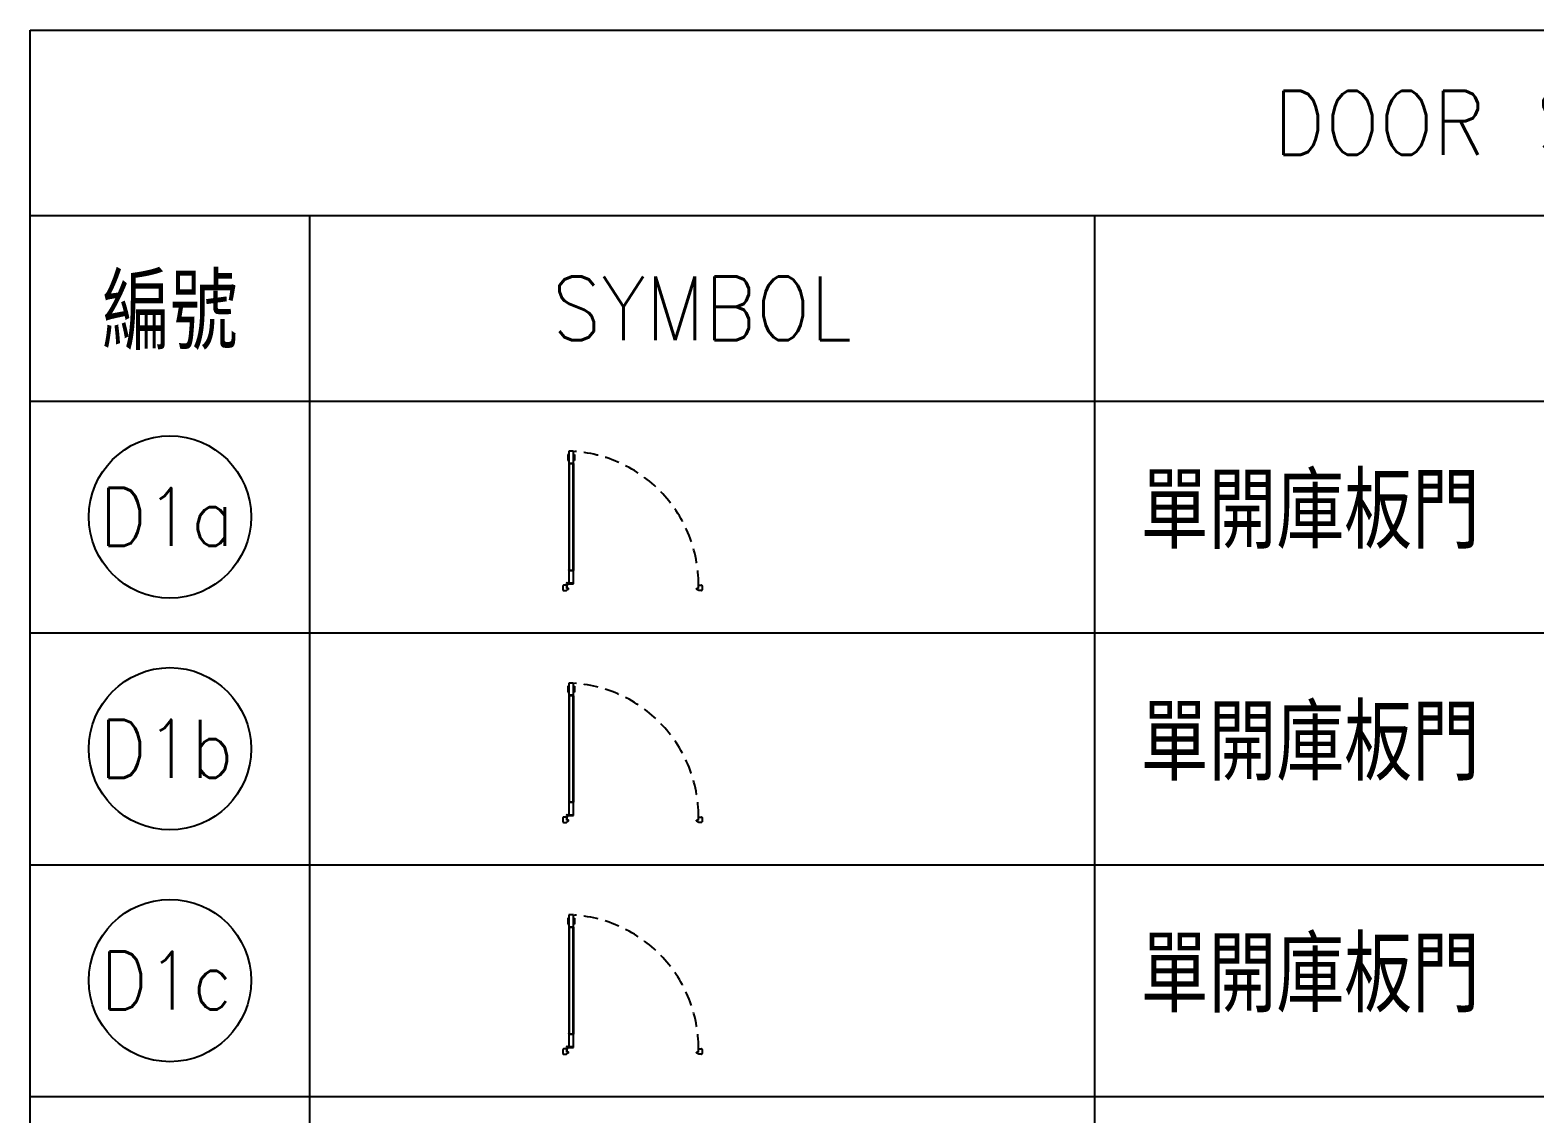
# Model space of a CAD drawing. Header units: millimetres. Extents: x -960 to 39633, y -720 to 12125.
# Drawn here: x 33629 to 34927, y 3106 to 4041 of the extents above; entities that cross this region are included whole.
import ezdxf
from ezdxf.enums import TextEntityAlignment as Align

# ---------------------------------------------------------------- set-up
doc = ezdxf.new("R2010")
doc.units = ezdxf.units.MM
doc.header["$LTSCALE"] = 100
doc.linetypes.add('188K-SM-03-F05-ARCH-PA-Y2257103$0$DASHED', pattern=[19.05, 12.7, -6.35])
doc.layers.add('188K-SM-03-F05-ARCH-PA-Y2257103$0$K-TXT', color=53, linetype='Continuous')
doc.styles.add('188K-SM-03-F05-ARCH-PA-Y2257103$0$Standard', font='txt.shx', dxfattribs={"bigfont": 'chineset.shx'})

# ---------------------------------------------------------------- blocks, each defined once
blk = doc.blocks.new('188K-SM-03-F05-ARCH-PA-Y2257103')
at = {"layer": '188K-SM-03-F05-ARCH-PA-Y2257103$0$K-TXT'}
for p, q in [((33628.5, 4041.1), (36635.7, 4041.1)), ((33628.5, 321.1), (33628.5, 4041.1)), ((33628.5, 3881.1), (36635.7, 3881.1)), ((33869.9, 321.1), (33869.9, 3881.1)), ((34546.8, 3881.1), (34546.8, 321.1)), ((33628.5, 3721.1), (36635.7, 3721.1)), ((33628.5, 3521.1), (36635.7, 3521.1)), ((33628.5, 3321.1), (36635.7, 3321.1)), ((33628.5, 3121.1), (36635.7, 3121.1))]:
    blk.add_line(p, q, dxfattribs=at)
at = {"layer": '188K-SM-03-F05-ARCH-PA-Y2257103$0$K-TXT', "color": 4, "ltscale": 0.1}
for p, q in [((34093.3, 3675.1, 0), (34092.5, 3675.1, 0)), ((34092.5, 3675.1, 0), (34092.5, 3669.9, 0)), ((34097.5, 3677.8, 0), (34093.3, 3677.8, 0)), ((34093.3, 3677.8, 0), (34093.3, 3667.2, 0)), ((34093.3, 3669.9, 0), (34093.3, 3675.1, 0)), ((34097.5, 3667.2, 0), (34097.5, 3677.8, 0)), ((34097.5, 3675.1, 0), (34098.3, 3675.1, 0)), ((34097.5, 3669.9, 0), (34097.5, 3675.1, 0)), ((34098.3, 3675.1, 0), (34098.3, 3669.9, 0)), ((34092.5, 3669.9, 0), (34093.3, 3669.9, 0)), ((34093.3, 3667.2, 0), (34097.5, 3667.2, 0)), ((34093.4, 3667.3, 0), (34093.4, 3666, 0)), ((34097.4, 3667.3, 0), (34093.4, 3667.3, 0)), ((34093.4, 3666, 0), (34093.5, 3665.9, 0)), ((34093.5, 3667, 0), (34093.5, 3667.2, 0)), ((34093.5, 3667.2, 0), (34095.4, 3667.2, 0)), ((34094, 3667, 0), (34093.5, 3667, 0)), ((34093.5, 3666.9, 0), (34094, 3666.9, 0)), ((34093.5, 3575.3, 0), (34093.5, 3666.9, 0)), ((34093.5, 3666.9, 0), (34093.6, 3666.9, 0)), ((34093.5, 3666.1, 0), (34093.5, 3666.8, 0)), ((34093.5, 3665.9, 0), (34093.5, 3666.1, 0)), ((34093.6, 3666.9, 0), (34093.6, 3575.3, 0)), ((34094, 3666.9, 0), (34094, 3666.9, 0)), ((34095.4, 3667.2, 0), (34095.4, 3667.2, 0)), ((34095.4, 3667.2, 0), (34095.4, 3667.2, 0)), ((34095.4, 3667.2, 0), (34097.3, 3667.2, 0)), ((34097.3, 3667, 0), (34096.8, 3667, 0)), ((34096.8, 3666.9, 0), (34096.8, 3666.9, 0)), ((34096.8, 3666.9, 0), (34097.3, 3666.9, 0)), ((34097.2, 3575.3, 0), (34097.2, 3666.9, 0)), ((34097.2, 3666.9, 0), (34097.3, 3666.9, 0)), ((34097.3, 3667.2, 0), (34097.3, 3667, 0)), ((34097.3, 3666.9, 0), (34097.3, 3575.3, 0)), ((34097.3, 3666.8, 0), (34097.3, 3666.1, 0)), ((34097.3, 3666.1, 0), (34097.3, 3665.9, 0)), ((34097.3, 3665.9, 0), (34097.4, 3666, 0)), ((34097.4, 3666, 0), (34097.4, 3667.3, 0)), ((34098.3, 3669.9, 0), (34097.5, 3669.9, 0)), ((34097.5, 3575, 0), (34093.3, 3575, 0)), ((34093.3, 3575, 0), (34093.3, 3563.4, 0)), ((34093.6, 3575.3, 0), (34093.5, 3575.3, 0)), ((34097.3, 3575.3, 0), (34097.2, 3575.3, 0)), ((34097.5, 3563.4, 0), (34097.5, 3575, 0)), ((34088.3, 3561.7, 0), (34088.3, 3558.1, 0)), ((34091.3, 3562.2, 0), (34088.9, 3562.2, 0)), ((34088.9, 3557.6, 0), (34091.3, 3557.6, 0)), ((34091.3, 3557.6, 0), (34092.9, 3558.7, 0)), ((34091.7, 3562.8, 0), (34091.5, 3562.8, 0)), ((34091.5, 3562.8, 0), (34091.5, 3560.3, 0)), ((34091.5, 3559.5, 0), (34091.5, 3562.1, 0)), ((34091.5, 3560.3, 0), (34091.7, 3560.3, 0)), ((34092.3, 3559.5, 0), (34091.5, 3559.5, 0)), ((34091.7, 3560.3, 0), (34091.7, 3562.8, 0)), ((34092.1, 3559.2, 0), (34092.1, 3559.4, 0)), ((34092.1, 3559.4, 0), (34092.3, 3559.4, 0)), ((34092.9, 3559.2, 0), (34092.1, 3559.2, 0)), ((34097.2, 3563.9, 0), (34092.5, 3563.9, 0)), ((34092.5, 3563.9, 0), (34092.5, 3563.6, 0)), ((34092.5, 3563.6, 0), (34097.2, 3563.6, 0)), ((34093, 3559.5, 0), (34092.7, 3559.5, 0)), ((34092.7, 3559.4, 0), (34092.9, 3559.4, 0)), ((34092.9, 3559.4, 0), (34092.9, 3559.2, 0)), ((34093, 3559, 0), (34093, 3559.4, 0)), ((34093.3, 3563.4, 0), (34097.5, 3563.4, 0)), ((34097.2, 3563.6, 0), (34097.2, 3563.9, 0)), ((34203.6, 3559, 0), (34203.6, 3559.4, 0)), ((34203.7, 3559.5, 0), (34203.9, 3559.5, 0)), ((34203.8, 3559.4, 0), (34203.8, 3559.2, 0)), ((34203.9, 3559.4, 0), (34203.8, 3559.4, 0)), ((34203.8, 3559.2, 0), (34204.6, 3559.2, 0)), ((34205.4, 3557.6, 0), (34203.8, 3558.7, 0)), ((34204.4, 3559.5, 0), (34205.2, 3559.5, 0)), ((34204.6, 3559.4, 0), (34204.4, 3559.4, 0)), ((34204.6, 3559.2, 0), (34204.6, 3559.4, 0)), ((34205.2, 3559.5, 0), (34205.2, 3562.1, 0)), ((34205.4, 3562.2, 0), (34207.8, 3562.2, 0)), ((34207.8, 3557.6, 0), (34205.4, 3557.6, 0)), ((34208.3, 3561.7, 0), (34208.3, 3558.1, 0)), ((34093.3, 3475.1, 0), (34092.5, 3475.1, 0)), ((34092.5, 3475.1, 0), (34092.5, 3469.9, 0)), ((34092.5, 3469.9, 0), (34093.3, 3469.9, 0)), ((34097.5, 3477.8, 0), (34093.3, 3477.8, 0)), ((34093.3, 3477.8, 0), (34093.3, 3467.2, 0)), ((34093.3, 3469.9, 0), (34093.3, 3475.1, 0)), ((34093.3, 3467.2, 0), (34097.5, 3467.2, 0)), ((34093.4, 3467.3, 0), (34093.4, 3466, 0)), ((34097.4, 3467.3, 0), (34093.4, 3467.3, 0)), ((34093.5, 3467, 0), (34093.5, 3467.2, 0)), ((34093.5, 3467.2, 0), (34095.4, 3467.2, 0)), ((34094, 3467, 0), (34093.5, 3467, 0)), ((34093.5, 3466.9, 0), (34094, 3466.9, 0)), ((34093.5, 3375.3, 0), (34093.5, 3466.9, 0)), ((34093.5, 3466.9, 0), (34093.6, 3466.9, 0)), ((34093.5, 3466.1, 0), (34093.5, 3466.8, 0)), ((34093.6, 3466.9, 0), (34093.6, 3375.3, 0)), ((34094, 3466.9, 0), (34094, 3466.9, 0)), ((34095.4, 3467.2, 0), (34095.4, 3467.2, 0)), ((34095.4, 3467.2, 0), (34095.4, 3467.2, 0)), ((34095.4, 3467.2, 0), (34097.3, 3467.2, 0)), ((34097.3, 3467, 0), (34096.8, 3467, 0)), ((34096.8, 3466.9, 0), (34096.8, 3466.9, 0)), ((34096.8, 3466.9, 0), (34097.3, 3466.9, 0)), ((34097.2, 3375.3, 0), (34097.2, 3466.9, 0)), ((34097.2, 3466.9, 0), (34097.3, 3466.9, 0)), ((34097.3, 3467.2, 0), (34097.3, 3467, 0)), ((34097.3, 3466.9, 0), (34097.3, 3375.3, 0)), ((34097.3, 3466.8, 0), (34097.3, 3466.1, 0)), ((34097.4, 3466, 0), (34097.4, 3467.3, 0)), ((34097.5, 3467.2, 0), (34097.5, 3477.8, 0)), ((34097.5, 3475.1, 0), (34098.3, 3475.1, 0)), ((34097.5, 3469.9, 0), (34097.5, 3475.1, 0)), ((34098.3, 3469.9, 0), (34097.5, 3469.9, 0)), ((34098.3, 3475.1, 0), (34098.3, 3469.9, 0)), ((34093.4, 3466, 0), (34093.5, 3465.9, 0)), ((34093.5, 3465.9, 0), (34093.5, 3466.1, 0)), ((34097.3, 3466.1, 0), (34097.3, 3465.9, 0)), ((34097.3, 3465.9, 0), (34097.4, 3466, 0)), ((34091.7, 3362.8, 0), (34091.5, 3362.8, 0)), ((34091.5, 3362.8, 0), (34091.5, 3360.3, 0)), ((34091.7, 3360.3, 0), (34091.7, 3362.8, 0)), ((34097.2, 3363.9, 0), (34092.5, 3363.9, 0)), ((34092.5, 3363.9, 0), (34092.5, 3363.6, 0)), ((34092.5, 3363.6, 0), (34097.2, 3363.6, 0)), ((34097.5, 3375, 0), (34093.3, 3375, 0)), ((34093.3, 3375, 0), (34093.3, 3363.4, 0)), ((34093.3, 3363.4, 0), (34097.5, 3363.4, 0)), ((34093.6, 3375.3, 0), (34093.5, 3375.3, 0)), ((34097.3, 3375.3, 0), (34097.2, 3375.3, 0)), ((34097.2, 3363.6, 0), (34097.2, 3363.9, 0)), ((34097.5, 3363.4, 0), (34097.5, 3375, 0)), ((34088.3, 3361.7, 0), (34088.3, 3358.1, 0)), ((34091.3, 3362.2, 0), (34088.9, 3362.2, 0)), ((34088.9, 3357.6, 0), (34091.3, 3357.6, 0)), ((34091.3, 3357.6, 0), (34092.9, 3358.7, 0)), ((34091.5, 3359.5, 0), (34091.5, 3362.1, 0)), ((34091.5, 3360.3, 0), (34091.7, 3360.3, 0)), ((34092.3, 3359.5, 0), (34091.5, 3359.5, 0)), ((34092.1, 3359.2, 0), (34092.1, 3359.4, 0)), ((34092.1, 3359.4, 0), (34092.3, 3359.4, 0)), ((34092.9, 3359.2, 0), (34092.1, 3359.2, 0)), ((34093, 3359.5, 0), (34092.7, 3359.5, 0)), ((34092.7, 3359.4, 0), (34092.9, 3359.4, 0)), ((34092.9, 3359.4, 0), (34092.9, 3359.2, 0)), ((34093, 3359, 0), (34093, 3359.4, 0)), ((34203.6, 3359, 0), (34203.6, 3359.4, 0)), ((34203.7, 3359.5, 0), (34203.9, 3359.5, 0)), ((34203.8, 3359.4, 0), (34203.8, 3359.2, 0)), ((34203.9, 3359.4, 0), (34203.8, 3359.4, 0)), ((34203.8, 3359.2, 0), (34204.6, 3359.2, 0)), ((34205.4, 3357.6, 0), (34203.8, 3358.7, 0)), ((34204.4, 3359.5, 0), (34205.2, 3359.5, 0)), ((34204.6, 3359.4, 0), (34204.4, 3359.4, 0)), ((34204.6, 3359.2, 0), (34204.6, 3359.4, 0)), ((34205.2, 3359.5, 0), (34205.2, 3362.1, 0)), ((34205.4, 3362.2, 0), (34207.8, 3362.2, 0)), ((34207.8, 3357.6, 0), (34205.4, 3357.6, 0)), ((34208.3, 3361.7, 0), (34208.3, 3358.1, 0)), ((34093.3, 3275.1, 0), (34092.5, 3275.1, 0)), ((34092.5, 3275.1, 0), (34092.5, 3269.9, 0)), ((34097.5, 3277.8, 0), (34093.3, 3277.8, 0)), ((34093.3, 3277.8, 0), (34093.3, 3267.2, 0)), ((34093.3, 3269.9, 0), (34093.3, 3275.1, 0)), ((34097.5, 3267.2, 0), (34097.5, 3277.8, 0)), ((34097.5, 3275.1, 0), (34098.3, 3275.1, 0)), ((34097.5, 3269.9, 0), (34097.5, 3275.1, 0)), ((34098.3, 3275.1, 0), (34098.3, 3269.9, 0)), ((34092.5, 3269.9, 0), (34093.3, 3269.9, 0)), ((34093.3, 3267.2, 0), (34097.5, 3267.2, 0)), ((34093.4, 3267.3, 0), (34093.4, 3266, 0)), ((34097.4, 3267.3, 0), (34093.4, 3267.3, 0)), ((34093.4, 3266, 0), (34093.5, 3265.9, 0)), ((34093.5, 3267, 0), (34093.5, 3267.2, 0)), ((34093.5, 3267.2, 0), (34095.4, 3267.2, 0)), ((34094, 3267, 0), (34093.5, 3267, 0)), ((34093.5, 3266.9, 0), (34094, 3266.9, 0)), ((34093.5, 3175.3, 0), (34093.5, 3266.9, 0)), ((34093.5, 3266.9, 0), (34093.6, 3266.9, 0)), ((34093.5, 3266.1, 0), (34093.5, 3266.8, 0)), ((34093.5, 3265.9, 0), (34093.5, 3266.1, 0)), ((34093.6, 3266.9, 0), (34093.6, 3175.3, 0)), ((34094, 3266.9, 0), (34094, 3266.9, 0)), ((34095.4, 3267.2, 0), (34095.4, 3267.2, 0)), ((34095.4, 3267.2, 0), (34095.4, 3267.2, 0)), ((34095.4, 3267.2, 0), (34097.3, 3267.2, 0)), ((34097.3, 3267, 0), (34096.8, 3267, 0)), ((34096.8, 3266.9, 0), (34096.8, 3266.9, 0)), ((34096.8, 3266.9, 0), (34097.3, 3266.9, 0)), ((34097.2, 3175.3, 0), (34097.2, 3266.9, 0)), ((34097.2, 3266.9, 0), (34097.3, 3266.9, 0)), ((34097.3, 3267.2, 0), (34097.3, 3267, 0)), ((34097.3, 3266.9, 0), (34097.3, 3175.3, 0)), ((34097.3, 3266.8, 0), (34097.3, 3266.1, 0)), ((34097.3, 3266.1, 0), (34097.3, 3265.9, 0)), ((34097.3, 3265.9, 0), (34097.4, 3266, 0)), ((34097.4, 3266, 0), (34097.4, 3267.3, 0)), ((34098.3, 3269.9, 0), (34097.5, 3269.9, 0)), ((34097.5, 3175, 0), (34093.3, 3175, 0)), ((34093.3, 3175, 0), (34093.3, 3163.4, 0)), ((34093.6, 3175.3, 0), (34093.5, 3175.3, 0)), ((34097.3, 3175.3, 0), (34097.2, 3175.3, 0)), ((34097.5, 3163.4, 0), (34097.5, 3175, 0)), ((34088.3, 3161.7, 0), (34088.3, 3158.1, 0)), ((34091.3, 3162.2, 0), (34088.9, 3162.2, 0)), ((34088.9, 3157.6, 0), (34091.3, 3157.6, 0)), ((34091.3, 3157.6, 0), (34092.9, 3158.7, 0)), ((34091.7, 3162.8, 0), (34091.5, 3162.8, 0)), ((34091.5, 3162.8, 0), (34091.5, 3160.3, 0)), ((34091.5, 3159.5, 0), (34091.5, 3162.1, 0)), ((34091.5, 3160.3, 0), (34091.7, 3160.3, 0)), ((34092.3, 3159.5, 0), (34091.5, 3159.5, 0)), ((34091.7, 3160.3, 0), (34091.7, 3162.8, 0)), ((34092.1, 3159.2, 0), (34092.1, 3159.4, 0)), ((34092.1, 3159.4, 0), (34092.3, 3159.4, 0)), ((34092.9, 3159.2, 0), (34092.1, 3159.2, 0)), ((34097.2, 3163.9, 0), (34092.5, 3163.9, 0)), ((34092.5, 3163.9, 0), (34092.5, 3163.6, 0)), ((34092.5, 3163.6, 0), (34097.2, 3163.6, 0)), ((34093, 3159.5, 0), (34092.7, 3159.5, 0)), ((34092.7, 3159.4, 0), (34092.9, 3159.4, 0)), ((34092.9, 3159.4, 0), (34092.9, 3159.2, 0)), ((34093, 3159, 0), (34093, 3159.4, 0)), ((34093.3, 3163.4, 0), (34097.5, 3163.4, 0)), ((34097.2, 3163.6, 0), (34097.2, 3163.9, 0)), ((34203.6, 3159, 0), (34203.6, 3159.4, 0)), ((34203.7, 3159.5, 0), (34203.9, 3159.5, 0)), ((34203.8, 3159.4, 0), (34203.8, 3159.2, 0)), ((34203.9, 3159.4, 0), (34203.8, 3159.4, 0)), ((34203.8, 3159.2, 0), (34204.6, 3159.2, 0)), ((34205.4, 3157.6, 0), (34203.8, 3158.7, 0)), ((34204.4, 3159.5, 0), (34205.2, 3159.5, 0)), ((34204.6, 3159.4, 0), (34204.4, 3159.4, 0)), ((34204.6, 3159.2, 0), (34204.6, 3159.4, 0)), ((34205.2, 3159.5, 0), (34205.2, 3162.1, 0)), ((34205.4, 3162.2, 0), (34207.8, 3162.2, 0)), ((34207.8, 3157.6, 0), (34205.4, 3157.6, 0)), ((34208.3, 3161.7, 0), (34208.3, 3158.1, 0))]:
    blk.add_line(p, q, dxfattribs=at)
at = {"layer": '188K-SM-03-F05-ARCH-PA-Y2257103$0$K-TXT', "color": 4, "ltscale": 0.1, "elevation": 0}
for points in [[(34095.4, 3575), (34095.4, 3575), (34093.5, 3575, -0.414214), (34093.5, 3575), (34093.5, 3575.2, -0.414214), (34093.5, 3575.2), (34094, 3575.2, 0.414214), (34094, 3575.3), (34094, 3575.3, 0.414214), (34094, 3575.3), (34093.5, 3575.3, -0.414214), (34093.5, 3575.4), (34093.5, 3576.1, -0.414214), (34093.5, 3576.1), (34093.5, 3576.1, 0.414214), (34093.5, 3576.2), (34093.5, 3576.3, 0.72636), (34093.5, 3576.3), (34093.4, 3576.2, 0.158507), (34093.4, 3576.2), (34093.4, 3574.9, 0.414214), (34093.4, 3574.9), (34097.4, 3574.9, 0.414214), (34097.4, 3574.9), (34097.4, 3576.2, 0.158507), (34097.4, 3576.2), (34097.3, 3576.3, 0.72636), (34097.3, 3576.3), (34097.3, 3576.2, 0.414214), (34097.3, 3576.1, -0.414214), (34097.3, 3576.1), (34097.3, 3575.4, -0.414214), (34097.3, 3575.3), (34096.8, 3575.3, 0.414214), (34096.8, 3575.3), (34096.8, 3575.3, 0.414214), (34096.8, 3575.2), (34097.3, 3575.2, -0.414214), (34097.3, 3575.2), (34097.3, 3575, -0.414214), (34097.3, 3575), (34095.4, 3575)], [(34095.4, 3375), (34095.4, 3375), (34093.5, 3375, -0.414214), (34093.5, 3375), (34093.5, 3375.2, -0.414214), (34093.5, 3375.2), (34094, 3375.2, 0.414214), (34094, 3375.3), (34094, 3375.3, 0.414214), (34094, 3375.3), (34093.5, 3375.3, -0.414214), (34093.5, 3375.4), (34093.5, 3376.1, -0.414214), (34093.5, 3376.1), (34093.5, 3376.1, 0.414214), (34093.5, 3376.2), (34093.5, 3376.3, 0.72636), (34093.5, 3376.3), (34093.4, 3376.2, 0.158507), (34093.4, 3376.2), (34093.4, 3374.9, 0.414214), (34093.4, 3374.9), (34097.4, 3374.9, 0.414214), (34097.4, 3374.9), (34097.4, 3376.2, 0.158507), (34097.4, 3376.2), (34097.3, 3376.3, 0.72636), (34097.3, 3376.3), (34097.3, 3376.2, 0.414214), (34097.3, 3376.1, -0.414214), (34097.3, 3376.1), (34097.3, 3375.4, -0.414214), (34097.3, 3375.3), (34096.8, 3375.3, 0.414214), (34096.8, 3375.3), (34096.8, 3375.3, 0.414214), (34096.8, 3375.2), (34097.3, 3375.2, -0.414214), (34097.3, 3375.2), (34097.3, 3375, -0.414214), (34097.3, 3375), (34095.4, 3375)], [(34095.4, 3175), (34095.4, 3175), (34093.5, 3175, -0.414214), (34093.5, 3175), (34093.5, 3175.2, -0.414214), (34093.5, 3175.2), (34094, 3175.2, 0.414214), (34094, 3175.3), (34094, 3175.3, 0.414214), (34094, 3175.3), (34093.5, 3175.3, -0.414214), (34093.5, 3175.4), (34093.5, 3176.1, -0.414214), (34093.5, 3176.1), (34093.5, 3176.1, 0.414214), (34093.5, 3176.2), (34093.5, 3176.3, 0.72636), (34093.5, 3176.3), (34093.4, 3176.2, 0.158507), (34093.4, 3176.2), (34093.4, 3174.9, 0.414214), (34093.4, 3174.9), (34097.4, 3174.9, 0.414214), (34097.4, 3174.9), (34097.4, 3176.2, 0.158507), (34097.4, 3176.2), (34097.3, 3176.3, 0.72636), (34097.3, 3176.3), (34097.3, 3176.2, 0.414214), (34097.3, 3176.1, -0.414214), (34097.3, 3176.1), (34097.3, 3175.4, -0.414214), (34097.3, 3175.3), (34096.8, 3175.3, 0.414214), (34096.8, 3175.3), (34096.8, 3175.3, 0.414214), (34096.8, 3175.2), (34097.3, 3175.2, -0.414214), (34097.3, 3175.2), (34097.3, 3175, -0.414214), (34097.3, 3175), (34095.4, 3175)]]:
    blk.add_lwpolyline(points, format="xyb", close=True, dxfattribs=at)
at = {"layer": '188K-SM-03-F05-ARCH-PA-Y2257103$0$K-TXT'}
for centre in [(33749.2, 3621.1), (33749.2, 3421.1), (33749.2, 3221.1)]:
    blk.add_circle(centre, 70, dxfattribs=at)
at = {"layer": '188K-SM-03-F05-ARCH-PA-Y2257103$0$K-TXT', "color": 4, "linetype": '188K-SM-03-F05-ARCH-PA-Y2257103$0$DASHED', "ltscale": 0.01}
for centre in [(34089.9, 3562.6, 0), (34089.9, 3362.6, 0), (34089.9, 3162.6, 0)]:
    blk.add_arc(centre, 115.3, 359.8531, 85.8135, dxfattribs=at)
at = {"layer": '188K-SM-03-F05-ARCH-PA-Y2257103$0$K-TXT', "color": 4, "ltscale": 0.1}
for centre, radius, start, end in [((34093.4, 3667.3, 0), 0.0313, 90, 180), ((34093.4, 3666, 0), 0.0313, 180, 216.0274), ((34093.5, 3667.2, 0), 0.0313, 90, 180), ((34093.5, 3667, 0), 0.0313, 180, 270), ((34093.5, 3666.8, 0), 0.0313, 90, 180), ((34093.5, 3666.1, 0), 0.0209, 360, 90), ((34093.5, 3666.1, 0), 0.0209, 180, 270), ((34093.5, 3665.9, 0), 0.0313, 216.0274, 360), ((34094, 3666.9, 0), 0.0313, 0, 90), ((34094, 3666.9, 0), 0.0313, 270, 0), ((34096.8, 3666.9, 0), 0.0313, 90, 180), ((34096.8, 3666.9, 0), 0.0313, 180, 270), ((34097.3, 3667.2, 0), 0.0313, 360, 90), ((34097.3, 3667, 0), 0.0313, 270, 0), ((34097.3, 3666.8, 0), 0.0313, 0, 90), ((34097.3, 3666.1, 0), 0.0209, 270, 360), ((34097.3, 3666.1, 0), 0.0209, 90, 180), ((34097.3, 3665.9, 0), 0.0313, 180, 323.9726), ((34097.4, 3667.3, 0), 0.0313, 360, 90), ((34097.4, 3666, 0), 0.0313, 323.9726, 360), ((34093.4, 3467.3, 0), 0.0313, 90, 180), ((34093.5, 3467.2, 0), 0.0313, 90, 180), ((34093.5, 3467, 0), 0.0313, 180, 270), ((34093.5, 3466.8, 0), 0.0313, 90, 180), ((34094, 3466.9, 0), 0.0313, 0, 90), ((34094, 3466.9, 0), 0.0313, 270, 0), ((34096.8, 3466.9, 0), 0.0313, 90, 180), ((34096.8, 3466.9, 0), 0.0313, 180, 270), ((34097.3, 3467.2, 0), 0.0313, 360, 90), ((34097.3, 3467, 0), 0.0313, 270, 0), ((34097.3, 3466.8, 0), 0.0313, 0, 90), ((34097.4, 3467.3, 0), 0.0313, 360, 90), ((34093.4, 3466, 0), 0.0313, 180, 216.0274), ((34093.5, 3466.1, 0), 0.0209, 360, 90), ((34093.5, 3466.1, 0), 0.0209, 180, 270), ((34093.5, 3465.9, 0), 0.0313, 216.0274, 360), ((34097.3, 3466.1, 0), 0.0209, 270, 360), ((34097.3, 3466.1, 0), 0.0209, 90, 180), ((34097.3, 3465.9, 0), 0.0313, 180, 323.9726), ((34097.4, 3466, 0), 0.0313, 323.9726, 360), ((34093.4, 3267.3, 0), 0.0313, 90, 180), ((34093.4, 3266, 0), 0.0313, 180, 216.0274), ((34093.5, 3267.2, 0), 0.0313, 90, 180), ((34093.5, 3267, 0), 0.0313, 180, 270), ((34093.5, 3266.8, 0), 0.0313, 90, 180), ((34093.5, 3266.1, 0), 0.0209, 360, 90), ((34093.5, 3266.1, 0), 0.0209, 180, 270), ((34093.5, 3265.9, 0), 0.0313, 216.0274, 360), ((34094, 3266.9, 0), 0.0313, 0, 90), ((34094, 3266.9, 0), 0.0313, 270, 0), ((34096.8, 3266.9, 0), 0.0313, 90, 180), ((34096.8, 3266.9, 0), 0.0313, 180, 270), ((34097.3, 3267.2, 0), 0.0313, 360, 90), ((34097.3, 3267, 0), 0.0313, 270, 0), ((34097.3, 3266.8, 0), 0.0313, 0, 90), ((34097.3, 3266.1, 0), 0.0209, 270, 360), ((34097.3, 3266.1, 0), 0.0209, 90, 180), ((34097.3, 3265.9, 0), 0.0313, 180, 323.9726), ((34097.4, 3267.3, 0), 0.0313, 360, 90), ((34097.4, 3266, 0), 0.0313, 323.9726, 360)]:
    blk.add_arc(centre, radius, start, end, dxfattribs=at)
for centre, major_axis, start_param, end_param in [((34088.9, 3561.7, 0), (0.369, -0.369), 2.356194, 3.926991), ((34088.9, 3558.1, 0), (-0.369, -0.369), 5.497787, 7.068583), ((34091.3, 3562.1, 0), (0.111, -0.111), 7.068583, 8.63938), ((34092.3, 3559.4, 0), (-0.0369, -0.0369), 0.785398, 3.926991), ((34092.7, 3559.4, 0), (-0.0369, -0.0369), 3.926991, 7.068583), ((34092.7, 3559, 0), (0.221, -0.221), 6.162283, 7.068583), ((34093, 3559.4, 0), (0.0369, -0.0369), 7.068583, 8.63938), ((34203.7, 3559.4, 0), (-0.0369, -0.0369), -2.356194, -0.785398), ((34203.9, 3559, 0), (-0.221, -0.221), -0.785398, 0.120903), ((34203.9, 3559.4, 0), (0.0369, -0.0369), -0.785398, 2.356194), ((34204.4, 3559.4, 0), (0.0369, -0.0369), 2.356194, 5.497787), ((34205.4, 3562.1, 0), (-0.111, -0.111), -2.356194, -0.785398), ((34207.8, 3561.7, 0), (-0.369, -0.369), 2.356194, 3.926991), ((34207.8, 3558.1, 0), (0.369, -0.369), -0.785398, 0.785398), ((34088.9, 3361.7, 0), (0.369, -0.369), 2.356194, 3.926991), ((34088.9, 3358.1, 0), (-0.369, -0.369), 5.497787, 7.068583), ((34091.3, 3362.1, 0), (0.111, -0.111), 7.068583, 8.63938), ((34092.3, 3359.4, 0), (-0.0369, -0.0369), 0.785398, 3.926991), ((34092.7, 3359.4, 0), (-0.0369, -0.0369), 3.926991, 7.068583), ((34092.7, 3359, 0), (0.221, -0.221), 6.162283, 7.068583), ((34093, 3359.4, 0), (0.0369, -0.0369), 7.068583, 8.63938), ((34203.7, 3359.4, 0), (-0.0369, -0.0369), -2.356194, -0.785398), ((34203.9, 3359, 0), (-0.221, -0.221), -0.785398, 0.120903), ((34203.9, 3359.4, 0), (0.0369, -0.0369), -0.785398, 2.356194), ((34204.4, 3359.4, 0), (0.0369, -0.0369), 2.356194, 5.497787), ((34205.4, 3362.1, 0), (-0.111, -0.111), -2.356194, -0.785398), ((34207.8, 3361.7, 0), (-0.369, -0.369), 2.356194, 3.926991), ((34207.8, 3358.1, 0), (0.369, -0.369), -0.785398, 0.785398), ((34088.9, 3161.7, 0), (0.369, -0.369), 2.356194, 3.926991), ((34088.9, 3158.1, 0), (-0.369, -0.369), 5.497787, 7.068583), ((34091.3, 3162.1, 0), (0.111, -0.111), 7.068583, 8.63938), ((34092.3, 3159.4, 0), (-0.0369, -0.0369), 0.785398, 3.926991), ((34092.7, 3159.4, 0), (-0.0369, -0.0369), 3.926991, 7.068583), ((34092.7, 3159, 0), (0.221, -0.221), 6.162283, 7.068583), ((34093, 3159.4, 0), (0.0369, -0.0369), 7.068583, 8.63938), ((34203.7, 3159.4, 0), (-0.0369, -0.0369), -2.356194, -0.785398), ((34203.9, 3159, 0), (-0.221, -0.221), -0.785398, 0.120903), ((34203.9, 3159.4, 0), (0.0369, -0.0369), -0.785398, 2.356194), ((34204.4, 3159.4, 0), (0.0369, -0.0369), 2.356194, 5.497787), ((34205.4, 3162.1, 0), (-0.111, -0.111), -2.356194, -0.785398), ((34207.8, 3161.7, 0), (-0.369, -0.369), 2.356194, 3.926991), ((34207.8, 3158.1, 0), (0.369, -0.369), -0.785398, 0.785398)]:
    blk.add_ellipse(centre, major_axis=major_axis, ratio=1, start_param=start_param, end_param=end_param, dxfattribs=at)
at = {"layer": '188K-SM-03-F05-ARCH-PA-Y2257103$0$K-TXT', "color": 4, "ltscale": 0.1, "extrusion": (0, 0, -1)}
for centre in [(34091.9, 3563.4, 0), (34091.9, 3363.4, 0), (34091.9, 3163.4, 0)]:
    blk.add_ellipse(centre, major_axis=(-0.516, 0.516), ratio=1, start_param=5.497787, end_param=11.780972, dxfattribs=at)
at = {"layer": '188K-SM-03-F05-ARCH-PA-Y2257103$0$K-TXT', "style": '188K-SM-03-F05-ARCH-PA-Y2257103$0$Standard', "width": 0.9}
for s, height, p in [('DOOR SYMBOL & LEGEND', 55, (35142.1, 3961.1)), ('編號', 65, (33749.2, 3801.1)), ('SYMBOL', 55, (34208.3, 3801.1)), ('D1a', 50, (33746.3, 3621.1)), ('D1b', 50, (33746.3, 3421.1)), ('D1c', 50, (33746.3, 3221.1))]:
    blk.add_text(s, height=height, dxfattribs=at).set_placement(p, align=Align.MIDDLE)
for p in [(34586.8, 3626.1), (34586.8, 3426.1), (34586.8, 3226.1)]:
    blk.add_text('單開庫板門 ', height=65, dxfattribs=at).set_placement(p, align=Align.MIDDLE_LEFT)

msp = doc.modelspace()

# ---------------------------------------------------------------- block references
msp.add_blockref('188K-SM-03-F05-ARCH-PA-Y2257103', (0, 0))

doc.saveas('drawing.dxf')
